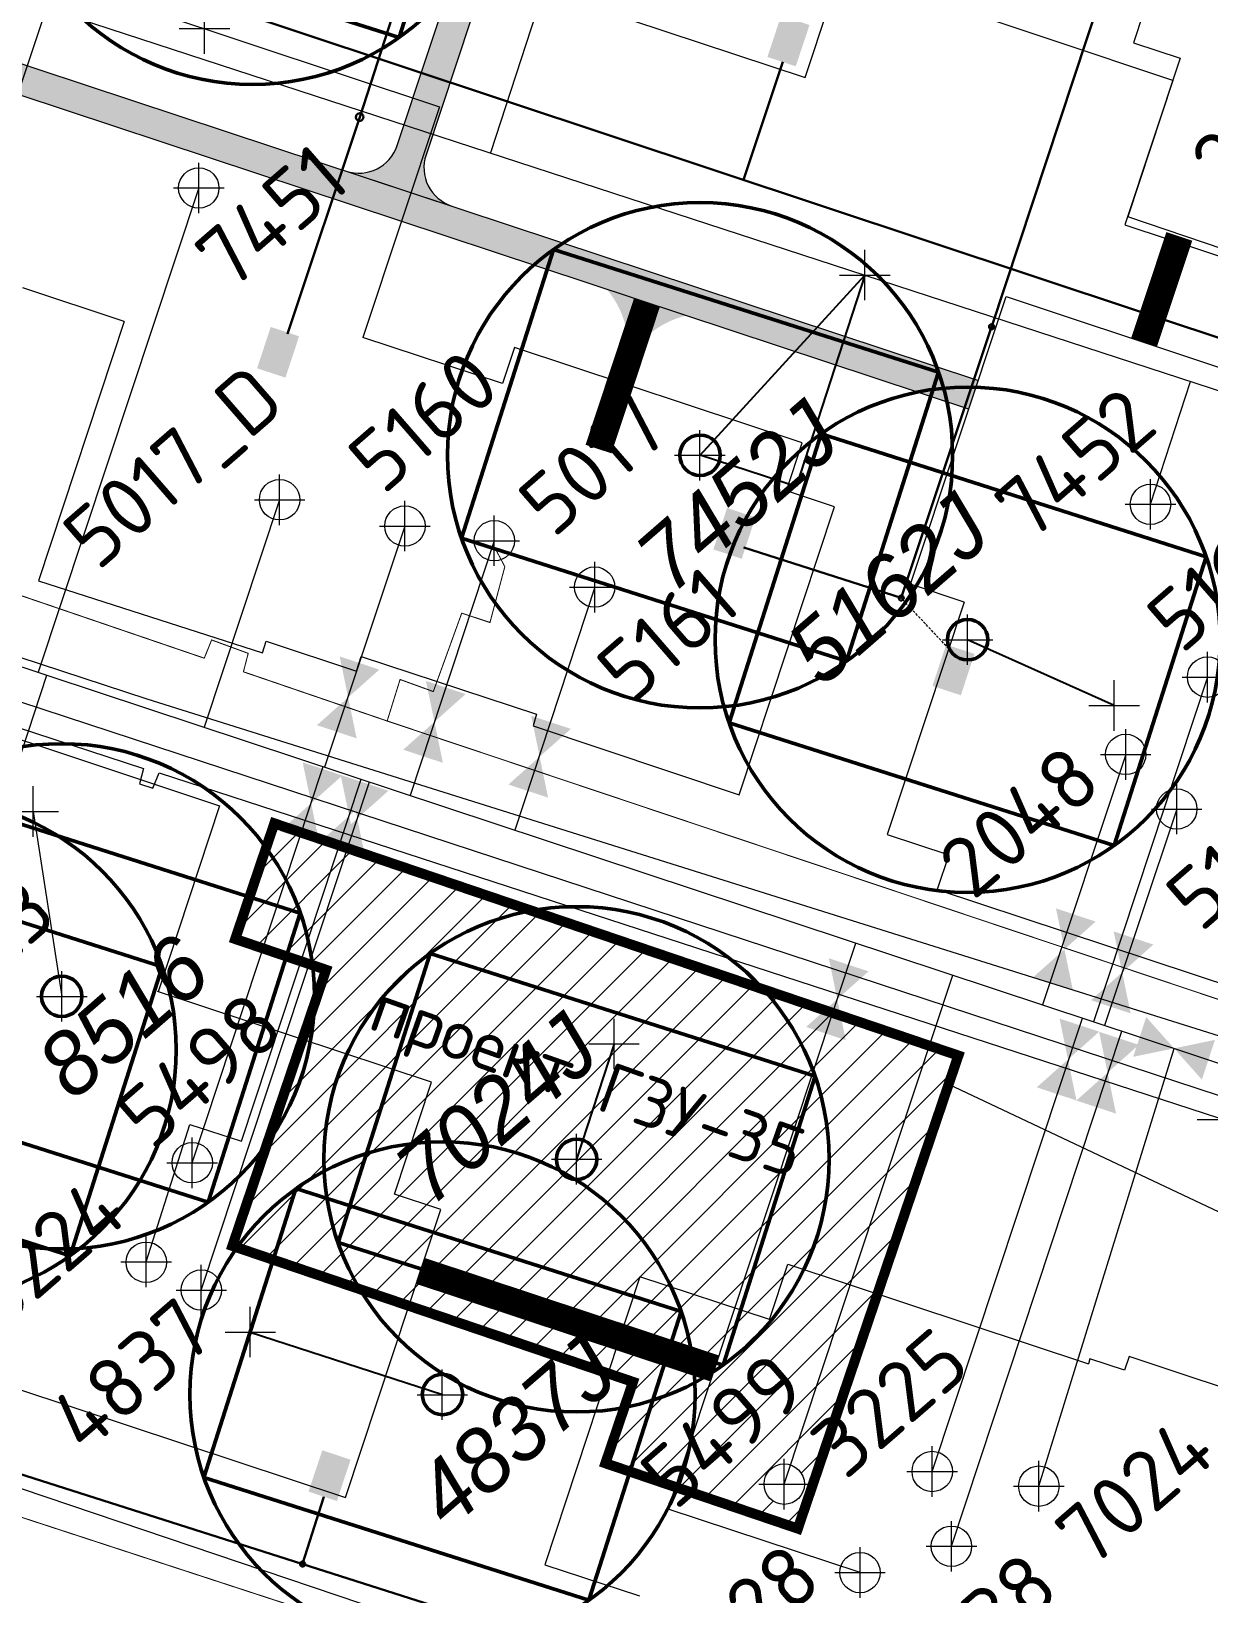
# Model space of a CAD drawing. Header units: millimetres. Extents: x 519 to 9564855, y -810 to 5021775.
# Drawn here: x 9542545.6 to 9542778.7, y 4997632.2 to 4997941.4 of the extents above; entities that cross this region are included whole.
import ezdxf

# ---------------------------------------------------------------- set-up
doc = ezdxf.new("R2010")
doc.units = ezdxf.units.MM
doc.header["$LTSCALE"] = 2
doc.header["$MEASUREMENT"] = 0
doc.header["$PDMODE"] = 2
doc.header["$PDSIZE"] = 5
doc.linetypes.add('92051501$0$DASHED', pattern=[0.75, 0.5, -0.25])
for name, color, linetype in [('164 скв. на 2011 год (измененные)', 121, 'Continuous'), ('42 доп. скв. на 2009 год', 96, 'Continuous'), ('Existing roads', 41, 'Continuous'), ('Future Roads', 44, 'Continuous'), ('Gaz', 4, 'Continuous'), ('new 100 wells', 131, 'Continuous'), ('OilColl&Flowlines', 3, 'Continuous'), ('Stage 12 wells.Text&Frame', 52, 'Continuous'), ('Stage8 wlls text', 7, 'Continuous'), ('vodovod', 5, 'Continuous'), ('Wels of 13phase', 200, 'Continuous'), ('Скважины  2018 года', 7, 'Continuous'), ('Скважины 2019г.', 241, 'Continuous'), ('Скважины на 2014 год', 70, 'Continuous'), ('Скважины на 2015 год', 7, 'Continuous'), ('Скважины на 2020 год', 140, 'Continuous'), ('Скважины на 2025 год _ОСМОТР', 5, 'Continuous')]:
    doc.layers.add(name, color=color, linetype=linetype)
for name, color, linetype, lineweight in [('PPLINE_GAS', 4, 'GAS_LINE', 30), ('Stage 11.Object 2.Frame&Text', 26, 'Continuous', 53), ('WELLS(drilled after 2000y)', 6, 'Continuous', 40), ('неф.коллектор', 94, 'g5_122_n', 30), ('Скважины на 2026', 222, 'Continuous', 50), ('Скважины на 2027 год', 20, 'Continuous', 50), ('Электро', 1, 'Continuous', 30), ('Электроснаб', 1, 'Continuous', 18), ('Электроснабжене', 1, 'Continuous', 18)]:
    doc.layers.add(name, color=color, linetype=linetype, lineweight=lineweight)
doc.styles.add('92051501$0$STANDARD', font='simplex.shx')
doc.styles.add('Elect', font='isocpeur.ttf')
doc.styles.add('GeoApp', font='', dxfattribs={"height": 1})
doc.styles.add('Line_GUGK', font='')
doc.styles.get('GeoApp').set_extended_font_data('D431', italic=True)
doc.styles.get('Line_GUGK').set_extended_font_data('Bm431', italic=True)
doc.linetypes.add('g5_122_n', pattern='A,1,-1,1.5,-0.3,["Н",GeoApp,S=1,R=0,X=0,Y=-0.5],-1.5,1.5,-1,4,-1,4,-1,3', length=20.8)
doc.linetypes.add('GAS_LINE', pattern='A,0.5,-0.2,["G",92051501$0$STANDARD,S=0.1,R=0,X=-0.1,Y=-0.05],-0.05', length=0.75)
doc.linetypes.add('WTR_LINE', pattern='A,0.5,-0.2,["W",92051501$0$STANDARD,S=0.1,R=0,X=-0.1,Y=-0.05],-0.05', length=0.75)

msp = doc.modelspace()

# ---------------------------------------------------------------- hatches: boundary and pattern name
at = {"linetype": 'ByBlock', "lineweight": 0, "ltscale": 50}
h = msp.add_hatch(dxfattribs=at)
h.set_pattern_fill('ANSI31', color=5, scale=40)
h.set_pattern_definition([(45, (0, 0), (-3.535533906, 3.535533906), [])])
h.paths.add_polyline_path([(9542608.2323, 4997779.73984), (9542600.64746, 4997756.81678), (9542603.99611, 4997755.68056), (9542599.31812, 4997741.895), (9542624.8822, 4997733.46642), (9542617.5584, 4997711.25315), (9542626.71798, 4997708.22241), (9542622.70176, 4997696.08448), (9542662.17952, 4997683.00957), (9542666.10522, 4997694.91632), (9542684.90374, 4997688.71837), (9542704.29842, 4997747.14652)])
h.paths.add_polyline_path([(9542624.8822, 4997733.46642), (9542599.31812, 4997741.895), (9542585.45466, 4997701.04079), (9542620.41618, 4997689.17695), (9542626.71798, 4997708.22241), (9542617.5584, 4997711.25315)])
h.paths.add_polyline_path([(9542622.70176, 4997696.08448), (9542620.41618, 4997689.17695), (9542659.80594, 4997675.81044), (9542662.17952, 4997683.00957)])
h.paths.add_polyline_path([(9542680.94565, 4997676.79428), (9542662.17952, 4997683.00957), (9542659.80594, 4997675.81044), (9542664.76282, 4997674.12837), (9542659.3, 4997658.03), (9542673.15541, 4997653.32549)])
h.paths.add_polyline_path([(9542684.90374, 4997688.71837), (9542666.10522, 4997694.91632), (9542662.17952, 4997683.00957), (9542680.94565, 4997676.79428)])
h.paths.add_polyline_path([(9542710.87486, 4997702.76385), (9542707.86288, 4997703.74534), (9542704.80561, 4997694.36323), (9542695.43745, 4997697.46299), (9542691.7925, 4997686.44712), (9542684.90374, 4997688.71837), (9542673.15541, 4997653.32549), (9542697.38789, 4997645.09751), (9542716.3611, 4997700.9761), (9542710.87486, 4997702.76385), (9542695.98688, 4997657.78765, -0.323398329), (9542698.7951, 4997653.9, -1), (9542690.6049, 4997653.9, -0.511260787), (9542695.98688, 4997657.78765)])
h.paths.add_polyline_path([(9542723.41897, 4997740.65931), (9542704.29842, 4997747.14652), (9542684.90374, 4997688.71837), (9542691.7925, 4997686.44712), (9542695.43745, 4997697.46299), (9542704.80561, 4997694.36323), (9542707.86288, 4997703.74534), (9542710.87486, 4997702.76385)])
h.paths.add_polyline_path([(9542729.17246, 4997738.70726), (9542723.41897, 4997740.65931), (9542710.87486, 4997702.76385), (9542716.3611, 4997700.9761)])
h.paths.add_polyline_path([(9542606.62631, 4997780.28472), (9542599.12534, 4997782.82965), (9542591.53777, 4997759.90777), (9542599.04148, 4997757.3617)])
h.paths.add_polyline_path([(9542599.12534, 4997782.82965), (9542593.76, 4997784.65), (9542586.02, 4997761.78), (9542591.53777, 4997759.90777)])
h.paths.add_polyline_path([(9542608.2323, 4997779.73984), (9542606.62631, 4997780.28472), (9542599.04148, 4997757.3617), (9542600.64746, 4997756.81678)])
h.paths.add_polyline_path([(9542606.7715, 4997739.3499), (9542701.04673, 4997706.00051), (9542707.54986, 4997724.38417), (9542613.27463, 4997757.73357)], flags=9)
at = {"layer": 'Existing roads', "lineweight": 0}
h = msp.add_hatch(color=256, dxfattribs=at)
edge = h.paths.add_edge_path(flags=16)
edge.add_line((9542915.00048, 4997805.77889), (9542915.82838, 4997805.50495))
edge = h.paths.add_edge_path(flags=16)
edge.add_line((9542915.0804, 4997806.02041), (9542916.50414, 4997805.54932))
edge = h.paths.add_edge_path(flags=17)
edge.add_line((9542915.16031, 4997806.26193), (9542916.96364, 4997805.66524))
edge = h.paths.add_edge_path(flags=17)
edge.add_line((9542915.24023, 4997806.50345), (9542917.32836, 4997805.81252))
edge = h.paths.add_edge_path(flags=17)
edge.add_line((9542915.32014, 4997806.74496), (9542917.63357, 4997805.97949))
edge = h.paths.add_edge_path(flags=17)
edge.add_line((9542915.40006, 4997806.98648), (9542917.89543, 4997806.16081))
edge = h.paths.add_edge_path(flags=17)
edge.add_line((9542915.47997, 4997807.228), (9542918.12293, 4997806.3535))
edge = h.paths.add_edge_path(flags=17)
edge.add_line((9542915.55988, 4997807.46952), (9542918.32156, 4997806.55573))
edge = h.paths.add_edge_path(flags=17)
edge.add_line((9542915.6398, 4997807.71104), (9542918.49494, 4997806.76633))
edge = h.paths.add_edge_path(flags=17)
edge.add_line((9542915.71971, 4997807.95256), (9542918.64549, 4997806.98447))
edge = h.paths.add_edge_path(flags=17)
edge.add_line((9542915.79963, 4997808.19408), (9542918.77483, 4997807.20964))
edge = h.paths.add_edge_path(flags=17)
edge.add_line((9542915.87954, 4997808.4356), (9542918.88401, 4997807.44147))
edge = h.paths.add_edge_path(flags=17)
edge.add_line((9542916.09053, 4997811.84928), (9542916.91843, 4997811.57535))
edge = h.paths.add_edge_path(flags=17)
edge.add_line((9542915.41477, 4997811.80492), (9542916.83851, 4997811.33383))
edge = h.paths.add_edge_path(flags=17)
edge.add_line((9542914.95527, 4997811.689), (9542916.7586, 4997811.09231))
edge = h.paths.add_edge_path(flags=16)
edge.add_line((9542914.59055, 4997811.54171), (9542916.67869, 4997810.85079))
edge = h.paths.add_edge_path(flags=17)
edge.add_line((9542914.28535, 4997811.37474), (9542916.59877, 4997810.60927))
edge = h.paths.add_edge_path(flags=16)
edge.add_line((9542914.02348, 4997811.19343), (9542916.51886, 4997810.36775))
edge = h.paths.add_edge_path(flags=16)
edge.add_line((9542913.79599, 4997811.00074), (9542916.43894, 4997810.12623))
edge = h.paths.add_edge_path(flags=16)
edge.add_line((9542913.59735, 4997810.7985), (9542916.35903, 4997809.88471))
edge = h.paths.add_edge_path(flags=17)
edge.add_line((9542913.42397, 4997810.58791), (9542916.27911, 4997809.64319))
edge = h.paths.add_edge_path(flags=17)
edge.add_line((9542913.27342, 4997810.36976), (9542916.1992, 4997809.40167))
edge = h.paths.add_edge_path(flags=17)
edge.add_line((9542913.14408, 4997810.1446), (9542916.11928, 4997809.16016))
edge = h.paths.add_edge_path(flags=17)
edge.add_line((9542913.0349, 4997809.91276), (9542916.03937, 4997808.91864))
edge = h.paths.add_edge_path(flags=16)
edge.add_line((9542912.9453, 4997809.67445), (9542918.97361, 4997807.67979))
edge = h.paths.add_edge_path(flags=0)
edge.add_line((9542912.9453, 4997809.67445), (9542918.97361, 4997807.67979))
edge = h.paths.add_edge_path(flags=17)
edge.add_line((9542916.95679, 4997811.69128), (9542914.96213, 4997805.66296))
edge = h.paths.add_edge_path()
edge.add_arc((9542915.95946, 4997808.67712), 3.17487, 0, 360)
h.paths.add_polyline_path([(9541621.30331, 4998240.21534), (9541619.40682, 4998234.52294), (9541668.34915, 4998218.3288), (9541670.24564, 4998224.02121)])
edge = h.paths.add_edge_path()
edge.add_line((9541543.45632, 4998259.65358), (9541545.35281, 4998265.34598))
edge.add_line((9541545.35281, 4998265.34598), (9539882.1273, 4998815.67717))
edge.add_arc((9539884.64036, 4998823.2722), 8, 161.691556, 251.691556, ccw=False)
edge.add_line((9539877.04533, 4998825.78526), (9539870.13442, 4998804.89892))
edge.add_arc((9539877.72945, 4998802.38586), 8, 71.691556, 161.691556, ccw=False)
edge.add_line((9539880.24251, 4998809.9809), (9541543.45632, 4998259.65358))
h.paths.add_polyline_path([(9542731.24197, 4997866.63683), (9542733.13846, 4997872.32923), (9541746.19614, 4998198.89057), (9541744.29964, 4998193.19816)])
edge = h.paths.add_edge_path()
edge.add_line((9542910.0184, 4997814.64503), (9542909.36398, 4997812.66899))
edge.add_line((9542909.36398, 4997812.66899), (9542916.00503, 4997810.46964))
edge.add_arc((9542908.97287, 4997822.57537), 14, 300.1520949, 341.6915561)
edge.add_line((9542922.26418, 4997818.17752), (9542982.04609, 4997998.85197))
edge.add_arc((9542983.94484, 4997998.22371), 2, 71.691556, 161.6915561, ccw=False)
edge.add_line((9542984.57311, 4998000.12246), (9542975.07709, 4998003.26452))
edge.add_arc((9542974.44884, 4998001.36581), 1.99996, -18.3072492, 71.6915562, ccw=False)
edge.add_line((9542976.34757, 4998000.73759), (9542916.56564, 4997820.06306))
edge.add_arc((9542908.97061, 4997822.57612), 8, 277.5258796, 341.691556, ccw=False)
h.paths.add_polyline_path([(9542831.9304, 4997833.32085), (9542833.8167, 4997839.01663), (9542809.08896, 4997847.19859), (9542807.19247, 4997841.50618)])
h = msp.add_hatch(color=256, dxfattribs=at)
h.paths.add_polyline_path([(9541621.30331, 4998240.21534), (9541619.40682, 4998234.52294), (9541668.34915, 4998218.3288), (9541670.24564, 4998224.02121)])
edge = h.paths.add_edge_path()
edge.add_line((9541543.45632, 4998259.65358), (9541545.35281, 4998265.34598))
edge.add_line((9541545.35281, 4998265.34598), (9539882.1273, 4998815.67717))
edge.add_arc((9539884.64036, 4998823.2722), 8, 161.691556, 251.6915561, ccw=False)
edge.add_line((9539877.04533, 4998825.78526), (9539870.13442, 4998804.89892))
edge.add_arc((9539877.72945, 4998802.38586), 8, 71.6915559, 161.691556, ccw=False)
edge.add_line((9539880.24251, 4998809.9809), (9541543.45632, 4998259.65358))
h.paths.add_polyline_path([(9542731.24197, 4997866.63683), (9542733.13846, 4997872.32923), (9541746.19614, 4998198.89057), (9541744.29964, 4998193.19816)])
edge = h.paths.add_edge_path()
edge.add_line((9542974.97868, 4997977.49268), (9542969.28014, 4997979.37822))
edge.add_line((9542969.28014, 4997979.37822), (9542916.56564, 4997820.06306))
edge.add_arc((9542908.97061, 4997822.57612), 8, 251.691556, 341.691556, ccw=False)
edge.add_line((9542906.45755, 4997814.98109), (9542809.08896, 4997847.19859))
edge.add_line((9542809.08896, 4997847.19859), (9542807.19247, 4997841.50618))
edge.add_line((9542807.19247, 4997841.50618), (9542904.57502, 4997809.28406))
edge.add_arc((9542908.97287, 4997822.57537), 14, 251.691556, 341.6915561)
edge.add_line((9542922.26418, 4997818.17752), (9542974.97868, 4997977.49268))
h = msp.add_hatch(color=256, dxfattribs=at)
edge = h.paths.add_edge_path()
edge.add_arc((9542685.21259, 4998097.12399), 1.72059, 74.3262047, 165.596879, ccw=False)
edge.add_line((9542685.67743, 4998098.7806), (9542676.52108, 4998101.79434))
edge.add_arc((9542676.24529, 4998100.08743), 1.72904, -22.0772763, 80.822118, ccw=False)
edge.add_line((9542677.84756, 4998099.43755), (9542618.08599, 4997918.82457))
edge.add_arc((9542610.49096, 4997921.33763), 8, 251.691556, 341.691556, ccw=False)
edge.add_line((9542607.9779, 4997913.74259), (9542628.86651, 4997906.83093))
edge.add_arc((9542631.37957, 4997914.42597), 8, 161.691556, 251.691556, ccw=False)
edge.add_line((9542623.78453, 4997916.93902), (9542683.54609, 4998097.55197))
h = msp.add_hatch(color=256, dxfattribs=at)
h.paths.add_polyline_path([(9542665.17228, 4997880.80217), (9542663.58504, 4997881.39894, 0.155118741), (9542659.05239, 4997890.93595), (9542667.60799, 4997888.1828)])
h.paths.add_polyline_path([(9542666.69798, 4997880.22855), (9542665.17228, 4997880.80217), (9542667.60799, 4997888.1828), (9542676.40392, 4997885.35232, 0.161550784)])
at = {"layer": 'Электро'}
for points in [[(9542691.37062, 4997936.33187), (9542696.98285, 4997934.47488), (9542699.69008, 4997942.65674), (9542694.07785, 4997944.51373)], [(9542590.33971, 4997874.72061), (9542595.95195, 4997872.86362), (9542598.65917, 4997881.04548), (9542593.04694, 4997882.90246)], [(9542680.6769, 4997838.88134), (9542686.28913, 4997837.02436), (9542688.99636, 4997845.20621), (9542683.38413, 4997847.0632)], [(9542600.53344, 4997652.41724), (9542606.14567, 4997650.56026), (9542608.8529, 4997658.74212), (9542603.24067, 4997660.5991)]]:
    msp.add_hatch(color=256, dxfattribs=at).paths.add_polyline_path(points)
at = {"layer": 'Электроснаб', "linetype": '92051501$0$DASHED', "lineweight": 0}
for points in [[(9542691.37062, 4997936.33187), (9542696.98285, 4997934.47488), (9542699.69008, 4997942.65674), (9542694.07785, 4997944.51373)], [(9542590.33971, 4997874.72061), (9542595.95195, 4997872.86362), (9542598.65917, 4997881.04548), (9542593.04694, 4997882.90246)], [(9542680.6769, 4997838.88134), (9542686.28913, 4997837.02436), (9542688.99636, 4997845.20621), (9542683.38413, 4997847.0632)], [(9542600.53344, 4997652.41724), (9542606.14567, 4997650.56026), (9542608.8529, 4997658.74212), (9542603.24067, 4997660.5991)]]:
    msp.add_hatch(color=1, dxfattribs=at).paths.add_polyline_path(points)
at = {"layer": 'Электроснабжене', "linetype": '92051501$0$DASHED', "lineweight": 0}
for points in [[(9542691.37062, 4997936.33187), (9542696.98285, 4997934.47488), (9542699.69008, 4997942.65674), (9542694.07785, 4997944.51373)], [(9542590.33971, 4997874.72061), (9542595.95195, 4997872.86362), (9542598.65917, 4997881.04548), (9542593.04694, 4997882.90246)], [(9542680.6769, 4997838.88134), (9542686.28913, 4997837.02436), (9542688.99636, 4997845.20621), (9542683.38413, 4997847.0632)], [(9542724.04757, 4997811.86732), (9542729.65981, 4997810.01033), (9542732.36703, 4997818.19219), (9542726.7548, 4997820.04918)], [(9542600.53344, 4997652.41724), (9542606.14567, 4997650.56026), (9542608.8529, 4997658.74212), (9542603.24067, 4997660.5991)]]:
    msp.add_hatch(color=1, dxfattribs=at).paths.add_polyline_path(points)

# ---------------------------------------------------------------- linework, layer by layer
at = {"color": 3, "lineweight": 0, "ltscale": 5}
msp.add_line((9542578.8, 4997910.4), (9542547.00624, 4997814.56822, 0), dxfattribs=at)
at = {"color": 3, "linetype": 'ByBlock', "lineweight": 0, "ltscale": 80}
for p, q in [((9542587.27121, 4997721.78934), (9542610.96484, 4997793.39672, 0)), ((9542724, 4997656.4), (9542753.72584, 4997746.14014, 0)), ((9542568.4, 4997697.9), (9542577.01912, 4997725.07825)), ((9542577.01912, 4997725.07825), (9542587.27121, 4997721.78934))]:
    msp.add_line(p, q, dxfattribs=at)
at = {"color": 5, "linetype": 'ByBlock', "lineweight": 0, "ltscale": 80}
msp.add_line((9542727.24091, 4997733.01857), (9542810.97, 4997693.48), dxfattribs=at)
at = {"color": 1, "linetype": 'ByBlock', "lineweight": 0, "ltscale": 80}
msp.add_line((9542321.05625, 4997728.06518), (9542748.71131, 4997583.88486), dxfattribs=at)
at = {"color": 5, "linetype": 'ByBlock', "lineweight": 0, "ltscale": 80, "const_width": 0.2}
for points in [[(9542729.17, 4997738.7), (9542697.38789, 4997645.09751), (9542659.3, 4997658.03), (9542664.76282, 4997674.12837), (9542585.45466, 4997701.04079), (9542603.99611, 4997755.68056), (9542586.02, 4997761.78), (9542593.76, 4997784.65)], [(9542593.76, 4997784.65), (9542729.17246, 4997738.70726)]]:
    msp.add_lwpolyline(points, dxfattribs=at)
at = {"layer": '164 скв. на 2011 год (измененные)', "color": 0, "linetype": 'ByBlock', "lineweight": 0}
msp.add_circle((9542709.7, 4997636.4), 4, dxfattribs=at)
msp.add_point((9542709.7, 4997636.4), dxfattribs=at)
at = {"layer": '42 доп. скв. на 2009 год', "color": 0, "linetype": 'ByBlock', "lineweight": 0}
msp.add_lwpolyline([(9542730.29852, 4997828.4653), (9542715.08202, 4997782.47759), (9542727.25581, 4997778.44951)], dxfattribs=at)
msp.add_circle((9542762.3, 4997798.3), 4, dxfattribs=at)
msp.add_point((9542762.3, 4997798.3), dxfattribs=at)
at = {"layer": 'Existing roads', "lineweight": 0}
msp.add_line((9542607.9779, 4997913.74259), (9542628.86651, 4997906.83093), dxfattribs=at)
at = {"layer": 'Existing roads', "color": 3, "linetype": 'ByBlock', "lineweight": 0, "ltscale": 80}
for p, q in [((9542637.3, 4997840.6), (9542620.6386, 4997790.19452, 0)), ((9542579.3, 4997692.3), (9542612.57479, 4997792.8638, 0)), ((9542727.8, 4997641.6), (9542761.56332, 4997743.54578, 0))]:
    msp.add_line(p, q, dxfattribs=at)
at = {"layer": 'Existing roads', "lineweight": 0, "flags": 128}
for points in [[(9541746.19614, 4998198.89057), (9542733.13846, 4997872.32923)], [(9542731.24197, 4997866.63683), (9541744.29964, 4998193.19816)], [(9542618.08599, 4997918.82457), (9542630.05696, 4997955.00354)], [(9542635.7555, 4997953.11799), (9542623.78453, 4997916.93902)]]:
    msp.add_lwpolyline(points, dxfattribs=at)
at = {"layer": 'Existing roads', "lineweight": 0, "const_width": 5.4}
msp.add_lwpolyline([(9542657.9302, 4997858.73087), (9542667.52234, 4997887.7205)], dxfattribs=at)
at = {"layer": 'Existing roads', "lineweight": 0, "const_width": 5.4, "flags": 128}
msp.add_lwpolyline([(9542680.9191, 4997676.80307), (9542622.70176, 4997696.08448)], dxfattribs=at)
at = {"layer": 'Existing roads', "lineweight": 0}
for centre, start, end in [((9542610.49096, 4997921.33763), 251.6915561, 341.691556), ((9542631.37957, 4997914.42597), 161.691556, 251.691556)]:
    msp.add_arc(centre, 8, start, end, dxfattribs=at)
at = {"layer": 'Future Roads', "lineweight": 0, "const_width": 5.4, "flags": 128}
msp.add_lwpolyline([(9542772.91531, 4997900.81212), (9542765.92735, 4997879.83744)], dxfattribs=at)
at = {"layer": 'Gaz', "linetype": 'GAS_LINE', "lineweight": 0, "ltscale": 20}
msp.add_line((9543527.52426, 4997485.50272, -1.32545), (9541944.89712, 4998005.25304, 0.04021), dxfattribs=at)
at = {"layer": 'Gaz', "linetype": 'GAS_LINE', "lineweight": 0, "ltscale": 0.7}
msp.add_lwpolyline([(9542238.412, 4997848.29), (9542254.901, 4997897.532), (9542352.946, 4997865.742), (9542352.077, 4997862.48), (9542354.739, 4997861.77084), (9542356.063, 4997864.767), (9542567.859, 4997795.541), (9542567.047, 4997792.472), (9542569.706, 4997791.608), (9542570.97, 4997794.635), (9542798.115, 4997720.716), (9542797.359, 4997717.554), (9542800.094, 4997716.707), (9542801.307, 4997719.608), (9543170.874, 4997599.316), (9543169.87245, 4997596.239), (9543172.612, 4997595.06), (9543173.84, 4997598.194), (9543404.766, 4997523.084), (9543403.853, 4997519.721), (9543406.679, 4997518.903), (9543407.773, 4997521.981), (9543525.046, 4997483.653)], dxfattribs=at)
at = {"layer": 'new 100 wells', "color": 0, "linetype": 'ByBlock', "lineweight": 0}
for points in [[(9542638.91503, 4997871.67778), (9542611.29911, 4997880.81538)], [(9542592.15368, 4997820.70245), (9542610.00676, 4997814.79519), (9542610.97185, 4997817.71191)]]:
    msp.add_lwpolyline(points, dxfattribs=at)
msp.add_circle((9542619.6, 4997843.5), 4, dxfattribs=at)
msp.add_point((9542619.6, 4997843.5), dxfattribs=at)
at = {"layer": 'OilColl&Flowlines', "linetype": 'ByBlock', "lineweight": 0, "ltscale": 80}
for p, q in [((9542254.31336, 4997911.45509), (9543543.78944, 4997484.61418, 0)), ((9542671.70974, 4997648.97029), (9542708.89078, 4997760.98139, 0)), ((9542709.7, 4997636.4), (9542671.70974, 4997648.97029))]:
    msp.add_line(p, q, dxfattribs=at)
at = {"layer": 'OilColl&Flowlines', "lineweight": 0}
for p, q in [((9542594.8, 4997848.7), (9542579.89771, 4997803.68053, 0)), ((9542619.6, 4997843.5), (9542603.6631, 4997795.81373, 0)), ((9542657.2, 4997831.4), (9542641.38502, 4997783.32707, 0))]:
    msp.add_line(p, q, dxfattribs=at)
at = {"layer": 'OilColl&Flowlines', "linetype": 'ByBlock', "lineweight": 0}
for p, q in [((9542762.3, 4997798.3), (9542745.80447, 4997748.76226, 0)), ((9542772.4, 4997787.5), (9542758.12903, 4997744.6826, 0))]:
    msp.add_line(p, q, dxfattribs=at)
at = {"layer": 'OilColl&Flowlines', "linetype": 'ByBlock', "lineweight": 0, "ltscale": 80}
msp.add_point((9542781.46, 4997726.05), dxfattribs=at)
at = {"layer": 'OilColl&Flowlines', "lineweight": 0}
for points in [[(9542614.55011, 4997815.09314), (9542608.37008, 4997809.58858), (9542606.693, 4997817.69292)], [(9542631.62998, 4997810.24772), (9542625.44995, 4997804.74315), (9542623.77287, 4997812.84749)], [(9542610.04717, 4997801.48424), (9542602.19006, 4997804.08401), (9542608.37008, 4997809.58858)], [(9542652.4609, 4997803.35514), (9542646.28088, 4997797.85058), (9542644.6038, 4997805.95492)], [(9542627.12704, 4997796.63881), (9542619.26993, 4997799.23859), (9542625.44995, 4997804.74315)], [(9542607.22508, 4997794.13361, 0), (9542601.04506, 4997788.62905, 0), (9542599.36797, 4997796.73339, 0)], [(9542647.95796, 4997789.74624), (9542640.10086, 4997792.34601), (9542646.28088, 4997797.85058)], [(9542614.74377, 4997791.64479, 0), (9542608.56374, 4997786.14022, 0), (9542606.88666, 4997794.24456, 0)], [(9542616.35378, 4997791.11206, 0), (9542610.17376, 4997785.6075, 0), (9542608.49667, 4997793.71184, 0)], [(9542602.72214, 4997780.52471, 0), (9542594.86503, 4997783.12448, 0), (9542601.04506, 4997788.62905, 0)], [(9542610.24083, 4997778.03588, 0), (9542602.38372, 4997780.63565, 0), (9542608.56374, 4997786.14022, 0)], [(9542611.85084, 4997777.50316, 0), (9542603.99373, 4997780.10293, 0), (9542610.17376, 4997785.6075, 0)], [(9542756.35177, 4997765.22795, -1.07799), (9542750.17174, 4997759.72339, -1.07799), (9542748.49466, 4997767.82773, -1.07799)], [(9542767.77894, 4997760.67414, -1.07799), (9542761.59892, 4997755.16957, -1.07799), (9542759.92184, 4997763.27391, -1.07799)], [(9542751.84883, 4997751.61905, -1.07799), (9542743.99172, 4997754.21882, -1.07799), (9542750.17174, 4997759.72339, -1.07799)], [(9542711.38132, 4997755.37108, 0), (9542705.2013, 4997749.86651, 0), (9542703.52421, 4997757.97085, 0)], [(9542763.276, 4997747.06523, -1.07799), (9542755.4189, 4997749.66501, -1.07799), (9542761.59892, 4997755.16957, -1.07799)], [(9542706.87838, 4997741.76217, 0), (9542699.02127, 4997744.36195, 0), (9542705.2013, 4997749.86651, 0)], [(9542757.05258, 4997743.4324, -1.07799), (9542750.87256, 4997737.92783, -1.07799), (9542749.19547, 4997746.03217, -1.07799)], [(9542763.76522, 4997738.45714, 0), (9542766.36499, 4997746.31425, 0), (9542771.86956, 4997740.13422, 0)], [(9542764.88668, 4997740.82436, 0), (9542758.70665, 4997735.31979, 0), (9542757.02957, 4997743.42413, 0)], [(9542777.37412, 4997733.9542, 0), (9542771.86956, 4997740.13422, 0), (9542779.9739, 4997741.81131, 0)], [(9542752.54964, 4997729.82349, -1.07799), (9542744.69253, 4997732.42326, -1.07799), (9542750.87256, 4997737.92783, -1.07799)], [(9542760.38374, 4997727.21545, 0), (9542752.52663, 4997729.81522, 0), (9542758.70665, 4997735.31979, 0)]]:
    msp.add_solid(points, dxfattribs=at)
at = {"layer": 'PPLINE_GAS', "linetype": 'GAS_LINE', "lineweight": 0, "ltscale": 15}
for p, q in [((9542771.60536, 4997931.63585), (9542711.56068, 4997951.87466)), ((9542771.60536, 4997931.63585), (9542762.71832, 4997904.7203)), ((9542843.11286, 4997877.28315, 0.51553), (9542762.71832, 4997904.7203))]:
    msp.add_line(p, q, dxfattribs=at)
at = {"layer": 'Stage 11.Object 2.Frame&Text', "color": 0, "linetype": 'ByBlock', "lineweight": 0}
for points in [[(9542634.00357, 4997990.98944), (9542622.88202, 4997957.37759), (9542698.86255, 4997932.23701), (9542717.71798, 4997989.22241), (9542704.71566, 4997993.52464)], [(9542773.07102, 4997936.08276), (9542762.15313, 4997903.08642), (9542838.13365, 4997877.94584), (9542840.2035, 4997884.2014)]]:
    msp.add_lwpolyline(points, dxfattribs=at)
at = {"layer": 'Stage 12 wells.Text&Frame', "color": 0, "linetype": 'ByBlock', "lineweight": 0}
for points in [[(9542695.12041, 4997850.46498), (9542698.26299, 4997859.96255), (9542641.27759, 4997878.81798), (9542638.91503, 4997871.67778)], [(9542610.97185, 4997817.71191), (9542610.97185, 4997817.71191), (9542645.63832, 4997806.2414)], [(9542532.47651, 4997678.17427), (9542531.88202, 4997676.37759), (9542607.86255, 4997651.23701), (9542626.71798, 4997708.22241), (9542617.5584, 4997711.25315)]]:
    msp.add_lwpolyline(points, dxfattribs=at)
for centre in [(9542637.3, 4997840.6), (9542579.3, 4997692.3), (9542727.8, 4997641.6)]:
    msp.add_circle(centre, 4, dxfattribs=at)
for p in [(9542637.3, 4997840.6), (9542579.3, 4997692.3), (9542727.8, 4997641.6)]:
    msp.add_point(p, dxfattribs=at)
at = {"layer": 'Stage8 wlls text', "color": 0, "linetype": 'ByBlock', "lineweight": 0}
msp.add_lwpolyline([(9542645.63832, 4997806.2414), (9542645.02164, 4997803.93573), (9542685.76255, 4997790.33701), (9542704.61798, 4997847.32241), (9542695.12041, 4997850.46498)], dxfattribs=at)
msp.add_circle((9542657.16936, 4997831.41398), 4, dxfattribs=at)
msp.add_point((9542657.2, 4997831.4), dxfattribs=at)
at = {"layer": 'vodovod', "linetype": 'WTR_LINE', "lineweight": 0, "ltscale": 10}
msp.add_lwpolyline([(9544796.524, 4997061.131), (9544670.026, 4997102.939), (9544547.359, 4997146.067), (9544544.834, 4997137.633), (9544528.591, 4997142.698), (9544365.114, 4997198.25995), (9544260.722, 4997233.4), (9544218.484, 4997247.618), (9544209.341, 4997260.719), (9544168.068, 4997275.346), (9544060.378, 4997312.651), (9543880.744, 4997372.42), (9543650.06, 4997449.179), (9543543.805, 4997485.189), (9543546.104, 4997492.963), (9543411.433, 4997536.569), (9543175.092, 4997614.45), (9542807.975, 4997734.002), (9542568.597, 4997809.25), (9542359.736, 4997877.47), (9542268.821, 4997906.893), (9542135.512, 4997951.026), (9542117.78, 4997890.93)], dxfattribs=at)
at = {"layer": 'WELLS(drilled after 2000y)', "color": 6, "lineweight": 0, "const_width": 0.2, "elevation": -24.17}
msp.add_lwpolyline([(9542796.725, 4997744.439), (9542616.093, 4997804.919), (9542618.6494, 4997813.13026), (9542625.23026, 4997810.7444), (9542630.855, 4997826.259), (9542636.448, 4997824.415), (9542639.386, 4997835.463), (9542637.514, 4997838.997), (9542639.386, 4997835.463), (9542636.448, 4997824.415), (9542630.855, 4997826.259), (9542625.23026, 4997810.7444), (9542618.6494, 4997813.13026), (9542616.093, 4997804.919), (9542587.635, 4997814.654), (9542588.585, 4997818.305), (9542581.344, 4997820.955), (9542579.886, 4997817.346), (9542525.245, 4997836.004)], dxfattribs=at)
at = {"layer": 'WELLS(drilled after 2000y)', "color": 0, "linetype": 'ByBlock', "lineweight": 0}
msp.add_lwpolyline([(9542727.25581, 4997778.44951), (9542724.98202, 4997771.5776), (9542800.96254, 4997746.43702), (9542819.81798, 4997803.42241), (9542817.81091, 4997804.08651)], dxfattribs=at)
msp.add_circle((9542772.4, 4997787.5), 4, dxfattribs=at)
msp.add_point((9542772.4, 4997787.5), dxfattribs=at)
at = {"layer": 'Wels of 13phase', "color": 0, "linetype": 'ByBlock', "lineweight": 0}
msp.add_lwpolyline([(9542691.78901, 4997686.44828), (9542695.40522, 4997697.41632), (9542754.91421, 4997677.72587)], dxfattribs=at)
for centre in [(9542568.4, 4997697.8), (9542724, 4997656.4)]:
    msp.add_circle(centre, 4, dxfattribs=at)
for p in [(9542568.4, 4997697.9), (9542724, 4997656.4)]:
    msp.add_point(p, dxfattribs=at)
at = {"layer": 'неф.коллектор', "color": 3, "linetype": 'ByBlock', "lineweight": 0, "ltscale": 50, "const_width": 0.2}
msp.add_lwpolyline([(9543189.50784, 4997436.18053), (9542539.56315, 4997648.6889), (9542517.9406, 4997583.34064), (9542484.92019, 4997594.52616), (9542433.0198, 4997437.67143)], dxfattribs=at)
at = {"layer": 'Скважины  2018 года', "color": 3, "linetype": 'ByBlock', "lineweight": 0, "ltscale": 50}
for p, q in [((9542667.3, 4998011.6), (9542636.52818, 4997917.38547, 0)), ((9542778.5, 4997813.6), (9542755.92819, 4997745.41112, 0)), ((9542577.5, 4997717.5), (9542603.447, 4997795.88527, 0))]:
    msp.add_line(p, q, dxfattribs=at)
at = {"layer": 'Скважины  2018 года', "color": 5, "linetype": 'ByBlock', "lineweight": 0, "ltscale": 50}
msp.add_line((9542694.7, 4997653.9), (9542728.04695, 4997754.64033, 0), dxfattribs=at)
at = {"layer": 'Скважины  2018 года', "color": 3, "lineweight": 0, "ltscale": 5}
msp.add_line((9542745.1, 4997653.5), (9542771.86956, 4997740.13422, 0), dxfattribs=at)
at = {"layer": 'Скважины  2018 года', "color": 0, "linetype": 'ByBlock', "lineweight": 0}
for points in [[(9542773.8615, 4997969.5964), (9542763.8178, 4997939.13358), (9542773.07102, 4997936.08276)], [(9542617.5584, 4997711.25315), (9542624.8822, 4997733.46642), (9542570.62451, 4997751.35539)], [(9542691.78901, 4997686.44828), (9542666.10522, 4997694.91632), (9542647.3178, 4997637.93358), (9542666.01784, 4997631.7681)], [(9542791.70593, 4997666.84006), (9542792.53173, 4997669.31875), (9542762.98284, 4997679.16331), (9542762.08398, 4997676.46481)]]:
    msp.add_lwpolyline(points, dxfattribs=at)
for centre in [(9542778.5, 4997813.6), (9542577.5, 4997717.5), (9542694.7, 4997653.9), (9542745.1, 4997653.5)]:
    msp.add_circle(centre, 4, dxfattribs=at)
for p in [(9542778.5, 4997813.6), (9542577.5, 4997717.5), (9542694.7, 4997653.9)]:
    msp.add_point(p, dxfattribs=at)
at = {"layer": 'Скважины 2019г.', "color": 0, "linetype": 'ByBlock', "lineweight": 0}
msp.add_point((9542745.1, 4997653.5), dxfattribs=at)
at = {"layer": 'Скважины на 2014 год', "color": 0, "linetype": 'ByBlock', "lineweight": 0}
for points in [[(9542542.8516, 4997928.52068), (9542550.55338, 4997951.69377), (9542626.47021, 4997926.46215), (9542611.29911, 4997880.81538)], [(9542564.05708, 4997883.97861), (9542543.95066, 4997890.66115)]]:
    msp.add_lwpolyline(points, dxfattribs=at)
msp.add_circle((9542578.8, 4997910.4), 4, dxfattribs=at)
msp.add_point((9542578.8, 4997910.4), dxfattribs=at)
at = {"layer": 'Скважины на 2015 год', "color": 3, "linetype": 'ByBlock', "lineweight": 0, "ltscale": 5}
for p, q in [((9540937.16158, 4998472.42308), (9543594.09496, 4997604.63038, 0)), ((9542767.2, 4997847.8), (9542775.14741, 4997872.11044, 0)), ((9542535, 4997772.5), (9542548.73586, 4997813.99569, 0))]:
    msp.add_line(p, q, dxfattribs=at)
at = {"layer": 'Скважины на 2015 год', "color": 0, "linetype": 'ByBlock', "lineweight": 0}
for points in [[(9542730.29852, 4997828.4653), (9542719.70097, 4997831.996), (9542738.66585, 4997888.91992), (9542814.56442, 4997863.63343), (9542805.45454, 4997836.28971)], [(9542497.70929, 4997785.59269), (9542506.97235, 4997813.41793), (9542582.87461, 4997788.1425), (9542570.73387, 4997751.31933)]]:
    msp.add_lwpolyline(points, dxfattribs=at)
at = {"layer": 'Скважины на 2015 год', "color": 5, "linetype": 'ByBlock', "lineweight": 0, "ltscale": 5, "const_width": 2}
msp.add_lwpolyline([(9542664.76282, 4997674.12837), (9542585.45466, 4997701.04079), (9542603.99611, 4997755.68056), (9542586.02, 4997761.78), (9542593.76, 4997784.65), (9542729.17246, 4997738.70726), (9542697.38789, 4997645.09751), (9542659.3, 4997658.03), (9542664.76282, 4997674.12837)], dxfattribs=at)
at = {"layer": 'Скважины на 2015 год', "color": 0, "linetype": 'ByBlock', "lineweight": 0}
msp.add_circle((9542767.2, 4997847.8), 4, dxfattribs=at)
msp.add_point((9542767.2, 4997847.8), dxfattribs=at)
at = {"layer": 'Скважины на 2020 год', "color": 0, "linetype": 'ByBlock', "lineweight": 0}
msp.add_lwpolyline([(9542564.05708, 4997883.97861), (9542547.08202, 4997832.6776), (9542591.4226, 4997818.4362), (9542592.15368, 4997820.70245)], dxfattribs=at)
msp.add_circle((9542594.8, 4997848.7), 4, dxfattribs=at)
msp.add_point((9542594.8, 4997848.7), dxfattribs=at)
at = {"layer": 'Скважины на 2025 год _ОСМОТР', "color": 0, "linetype": 'ByBlock', "lineweight": 0}
msp.add_lwpolyline([(9542762.08938, 4997676.46306), (9542755.22825, 4997678.69238), (9542754.91421, 4997677.72587)], dxfattribs=at)
at = {"layer": 'Скважины на 2026', "lineweight": 5}
msp.add_line((9542546, 4997787), (9542551.68, 4997750.43), dxfattribs=at)
at = {"layer": 'Скважины на 2026', "linetype": 'ByBlock', "ltscale": 50}
msp.add_lwpolyline([(9542504.45913, 4997733.99257), (9542580.68178, 4997709.70044), (9542598.90087, 4997766.86743), (9542522.67822, 4997791.15956)], close=True, dxfattribs=at)
msp.add_circle((9542551.68, 4997750.43), 50, dxfattribs=at)
at = {"layer": 'Скважины на 2026', "linetype": 'ByBlock'}
msp.add_circle((9542551.68, 4997750.43), 4, dxfattribs=at)
at = {"layer": 'Скважины на 2026', "linetype": 'ByBlock', "lineweight": 0}
for p in [(9542546, 4997787), (9542551.68, 4997750.43)]:
    msp.add_point(p, dxfattribs=at)
at = {"layer": 'Скважины на 2027 год', "lineweight": 25}
for p, q in [((9542678.03986, 4997857.50755), (9542710.65773, 4997893.17369)), ((9542710.65773, 4997893.17369), (9542697.06099, 4997851.32721)), ((9542697.06099, 4997851.32721), (9542678.03986, 4997857.50755)), ((9542661, 4997741), (9542653.58359, 4997718.17464)), ((9542589, 4997684), (9542627.04226, 4997671.63932))]:
    msp.add_line(p, q, dxfattribs=at)
at = {"layer": 'Скважины на 2027 год', "linetype": 'ByBlock', "ltscale": 50}
for points in [[(9542542.21678, 4997964.46203), (9542618.43943, 4997940.1699), (9542636.65853, 4997997.33688), (9542560.43588, 4998021.62901)], [(9542630.81898, 4997841.07012), (9542707.04163, 4997816.77799), (9542725.26073, 4997873.94498), (9542649.03808, 4997898.23711)], [(9542683.77913, 4997804.56257), (9542760.00178, 4997780.27044), (9542778.22087, 4997837.43743), (9542701.99822, 4997861.72956)], [(9542477.12292, 4997723.39943), (9542553.34557, 4997699.1073), (9542571.56467, 4997756.27429), (9542495.34202, 4997780.56642)], [(9542606.36272, 4997701.73721), (9542682.58537, 4997677.44509), (9542700.80447, 4997734.61207), (9542624.58182, 4997758.9042)], [(9542579.82139, 4997655.20189), (9542656.04404, 4997630.90976), (9542674.26313, 4997688.07675), (9542598.04048, 4997712.36888)]]:
    msp.add_lwpolyline(points, close=True, dxfattribs=at)
for centre in [(9542589.43765, 4997980.89946), (9542678.03986, 4997857.50755), (9542524.34379, 4997739.83686), (9542653.58359, 4997718.17464), (9542627.04226, 4997671.63932)]:
    msp.add_circle(centre, 50, dxfattribs=at)
at = {"layer": 'Скважины на 2027 год', "color": 5, "linetype": 'ByBlock', "ltscale": 50}
msp.add_circle((9542731, 4997821), 50, dxfattribs=at)
at = {"layer": 'Скважины на 2027 год', "linetype": 'ByBlock'}
for centre in [(9542678.03986, 4997857.50755), (9542731, 4997821), (9542653.58359, 4997718.17464), (9542627.04226, 4997671.63932)]:
    msp.add_circle(centre, 4, dxfattribs=at)
at = {"layer": 'Скважины на 2027 год', "linetype": 'ByBlock', "lineweight": 0}
for p in [(9542579.93014, 4997941.93014), (9542710.65773, 4997893.17369), (9542678, 4997857.5), (9542731, 4997821), (9542760, 4997808), (9542661, 4997741), (9542653.6, 4997718.2), (9542589, 4997684), (9542627, 4997671.6)]:
    msp.add_point(p, dxfattribs=at)
at = {"layer": 'Электро', "ltscale": 0.5}
for p, q in [((9542610.65057, 4997924.43243, 0), (9542643.89309, 4998026.74236, 0)), ((9542763.97929, 4997968.2817, 0), (9542735.72045, 4997882.86775, 0)), ((9542694.42979, 4997935.39074), (9542686.65213, 4997911.985, 0)), ((9542717.86204, 4997829.25944, 0), (9542735.7409, 4997882.93312, 0)), ((9542717.86204, 4997829.25944, 0), (9542686.68012, 4997839.27631))]:
    msp.add_line(p, q, dxfattribs=at)
at = {"layer": 'Электро'}
for p, q in [((9543001.40678, 4997807.36006, 0), (9542391.50042, 4998010.09389, 0)), ((9542828.93133, 4997565.0422), (9542321.31551, 4997726.55817)), ((9542603.56605, 4997651.41283), (9542599.34688, 4997638.09263))]:
    msp.add_line(p, q, dxfattribs=at)
at = {"layer": 'Электро', "ltscale": 3}
msp.add_line((9542596.35479, 4997881.56483), (9542610.65475, 4997924.43104, 0), dxfattribs=at)
at = {"layer": 'Электро', "ltscale": 0.5}
for start, end in [(162, 342), (342, 162)]:
    msp.add_arc((9542610.65475, 4997924.43104, 0), 0.75, start, end, dxfattribs=at)
at = {"layer": 'Электро'}
for centre, start, end in [((9542735.7409, 4997882.93312, 0), 162, 342), ((9542735.7409, 4997882.93312, 0), 342, 162), ((9542717.86204, 4997829.25944, 0), 162.0000001, 342.0000001), ((9542717.86204, 4997829.25944, 0), 342.0000001, 162.0000001), ((9542599.34688, 4997638.09263), 162, 342), ((9542599.34688, 4997638.09263), 162, 342), ((9542599.34688, 4997638.09263), 162, 342), ((9542599.34688, 4997638.09263), 342, 162), ((9542599.34688, 4997638.09263), 342, 162), ((9542599.34688, 4997638.09263), 342, 162)]:
    msp.add_arc(centre, 0.5, start, end, dxfattribs=at)
at = {"layer": 'Электроснаб', "color": 1, "linetype": '92051501$0$DASHED', "lineweight": 0, "ltscale": 0.5}
for p, q in [((9542610.65057, 4997924.43243, 0), (9542643.89309, 4998026.74236, 0)), ((9542763.97929, 4997968.2817, 0), (9542735.72045, 4997882.86775, 0)), ((9542717.86204, 4997829.25944, 0), (9542735.7409, 4997882.93312, 0)), ((9542717.86204, 4997829.25944, 0), (9542686.68012, 4997839.27631)), ((9542727.24689, 4997819.24258), (9542717.86204, 4997829.25944, 0))]:
    msp.add_line(p, q, dxfattribs=at)
at = {"layer": 'Электроснаб', "color": 1, "linetype": '92051501$0$DASHED', "lineweight": 0, "ltscale": 3}
msp.add_line((9542596.35479, 4997881.56483), (9542610.65475, 4997924.43104, 0), dxfattribs=at)
at = {"layer": 'Электроснаб', "color": 1, "linetype": '92051501$0$DASHED', "lineweight": 0}
for p, q in [((9542828.93133, 4997565.0422), (9542321.31551, 4997726.55817)), ((9542603.56605, 4997651.41283), (9542599.34688, 4997638.09263))]:
    msp.add_line(p, q, dxfattribs=at)
at = {"layer": 'Электроснаб', "color": 1, "linetype": '92051501$0$DASHED', "lineweight": 0, "ltscale": 0.5}
for start, end in [(162, 342), (342, 162)]:
    msp.add_arc((9542610.65475, 4997924.43104, 0), 0.75, start, end, dxfattribs=at)
at = {"layer": 'Электроснаб', "color": 1, "linetype": '92051501$0$DASHED', "lineweight": 0}
for centre, start, end in [((9542735.7409, 4997882.93312, 0), 162, 342), ((9542735.7409, 4997882.93312, 0), 342, 162), ((9542717.86204, 4997829.25944, 0), 162.0000001, 342.0000001), ((9542717.86204, 4997829.25944, 0), 342.0000001, 162.0000001), ((9542599.34688, 4997638.09263), 162, 342), ((9542599.34688, 4997638.09263), 162, 342), ((9542599.34688, 4997638.09263), 162, 342), ((9542599.34688, 4997638.09263), 342, 162), ((9542599.34688, 4997638.09263), 342, 162), ((9542599.34688, 4997638.09263), 342, 162)]:
    msp.add_arc(centre, 0.5, start, end, dxfattribs=at)
at = {"layer": 'Электроснабжене', "color": 1, "linetype": '92051501$0$DASHED', "lineweight": 0, "ltscale": 0.5}
for p, q in [((9542610.65057, 4997924.43243, 0), (9542643.89309, 4998026.74236, 0)), ((9542763.97929, 4997968.2817, 0), (9542735.72045, 4997882.86775, 0)), ((9542717.86204, 4997829.25944, 0), (9542735.7409, 4997882.93312, 0)), ((9542717.86204, 4997829.25944, 0), (9542686.68012, 4997839.27631))]:
    msp.add_line(p, q, dxfattribs=at)
at = {"layer": 'Электроснабжене', "color": 1, "linetype": '92051501$0$DASHED', "lineweight": 0, "ltscale": 3}
msp.add_line((9542596.35479, 4997881.56483), (9542610.65475, 4997924.43104, 0), dxfattribs=at)
at = {"layer": 'Электроснабжене', "lineweight": 25}
msp.add_line((9542760, 4997808), (9542731, 4997821), dxfattribs=at)
at = {"layer": 'Электроснабжене', "color": 1, "linetype": '92051501$0$DASHED', "lineweight": 0}
for p, q in [((9542828.93133, 4997565.0422), (9542321.31551, 4997726.55817)), ((9542603.56605, 4997651.41283), (9542599.34688, 4997638.09263))]:
    msp.add_line(p, q, dxfattribs=at)
at = {"layer": 'Электроснабжене', "color": 1, "linetype": '92051501$0$DASHED', "lineweight": 0, "ltscale": 0.5}
for start, end in [(162, 342), (342, 162)]:
    msp.add_arc((9542610.65475, 4997924.43104, 0), 0.75, start, end, dxfattribs=at)
at = {"layer": 'Электроснабжене', "color": 1, "linetype": '92051501$0$DASHED', "lineweight": 0}
for centre, start, end in [((9542735.7409, 4997882.93312, 0), 162, 342), ((9542735.7409, 4997882.93312, 0), 342, 162), ((9542717.86204, 4997829.25944, 0), 162.0000001, 342.0000001), ((9542717.86204, 4997829.25944, 0), 342.0000001, 162.0000001), ((9542599.34688, 4997638.09263), 162, 342), ((9542599.34688, 4997638.09263), 162, 342), ((9542599.34688, 4997638.09263), 162, 342), ((9542599.34688, 4997638.09263), 342, 162), ((9542599.34688, 4997638.09263), 342, 162), ((9542599.34688, 4997638.09263), 342, 162)]:
    msp.add_arc(centre, 0.5, start, end, dxfattribs=at)

# ---------------------------------------------------------------- texts
at = {"layer": '164 скв. на 2011 год (измененные)', "color": 0, "linetype": 'ByBlock', "lineweight": 0, "style": 'Elect'}
msp.add_text('3228', height=12, rotation=41, dxfattribs=at).set_placement((9542677.2234, 4997611.68069))
at = {"layer": '42 доп. скв. на 2009 год', "color": 0, "linetype": 'ByBlock', "lineweight": 0, "style": 'Elect'}
msp.add_text('2048', height=12, rotation=41, dxfattribs=at).set_placement((9542732.13114, 4997769.21208))
at = {"layer": 'new 100 wells', "color": 0, "linetype": 'ByBlock', "lineweight": 0, "style": 'Elect'}
msp.add_text('5160', height=12, rotation=41, dxfattribs=at).set_placement((9542615.26506, 4997849.41506))
at = {"layer": 'Stage 11.Object 2.Frame&Text', "color": 0, "linetype": 'ByBlock', "lineweight": 0, "style": 'Elect'}
msp.add_text('2993', height=12, rotation=41, dxfattribs=at).set_placement((9542782.01766, 4997908.4161))
at = {"layer": 'Stage 12 wells.Text&Frame', "color": 0, "linetype": 'ByBlock', "lineweight": 0, "style": 'Elect'}
for s, p in [('5017', (9542648.97409, 4997840.88373)), ('4837', (9542556.12801, 4997659.62973)), ('4838', (9542722.96024, 4997608.84457))]:
    msp.add_text(s, height=12, rotation=41, dxfattribs=at).set_placement(p)
at = {"layer": 'Stage 12 wells.Text&Frame', "color": 5, "lineweight": 0, "style": 'Elect'}
msp.add_text('проект ГЗУ-35', height=10, rotation=340.5190198, dxfattribs=at).set_placement((9542611.91978, 4997744.15824))
at = {"layer": 'Stage8 wlls text', "color": 0, "linetype": 'ByBlock', "lineweight": 0, "style": 'Elect'}
msp.add_text('5161', height=12, rotation=41, dxfattribs=at).set_placement((9542664.47681, 4997807.8214))
at = {"layer": 'WELLS(drilled after 2000y)', "color": 0, "linetype": 'ByBlock', "lineweight": 0, "style": 'Elect'}
msp.add_text('5162', height=12, rotation=41, dxfattribs=at).set_placement((9542777.14194, 4997762.82543))
at = {"layer": 'Wels of 13phase', "color": 0, "linetype": 'ByBlock', "lineweight": 0, "style": 'Elect'}
for s, p in [('3224', (9542539.83902, 4997684.24887)), ('3225', (9542706.84216, 4997654.49377))]:
    msp.add_text(s, height=12, rotation=41, dxfattribs=at).set_placement(p)
at = {"layer": 'Скважины  2018 года', "color": 0, "linetype": 'ByBlock', "lineweight": 0, "style": 'Elect'}
for s, p in [('5163', (9542773.36001, 4997817.90268)), ('5498', (9542569.44988, 4997719.66649)), ('5499', (9542673.08699, 4997648.43243)), ('7024', (9542755.26623, 4997636.8124))]:
    msp.add_text(s, height=12, rotation=41, dxfattribs=at).set_placement(p)
at = {"layer": 'Скважины на 2014 год', "color": 0, "linetype": 'ByBlock', "lineweight": 0, "style": 'Elect'}
msp.add_text('7451', height=12, rotation=41, dxfattribs=at).set_placement((9542585.01252, 4997889.66321, 0))
at = {"layer": 'Скважины на 2015 год', "color": 0, "linetype": 'ByBlock', "lineweight": 0, "style": 'Elect'}
for s, p in [('7452', (9542743.29659, 4997840.04259)), ('7023', (9542526.17949, 4997743.72205))]:
    msp.add_text(s, height=12, rotation=41, dxfattribs=at).set_placement(p)
at = {"layer": 'Скважины на 2020 год', "color": 0, "linetype": 'ByBlock', "lineweight": 0, "style": 'Elect'}
msp.add_text('5017_D', height=12, rotation=41, dxfattribs=at).set_placement((9542558.79087, 4997834.36482, 0))
at = {"layer": 'Скважины на 2026', "linetype": 'ByBlock', "style": 'Line_GUGK'}
msp.add_text('8516', height=12.5, rotation=41, dxfattribs=at).set_placement((9542553.88511, 4997729.48262))
at = {"layer": 'Скважины на 2027 год', "linetype": 'ByBlock', "style": 'Line_GUGK'}
for s, p in [('7452J', (9542672.43085, 4997829.74859)), ('7024J', (9542624.75076, 4997708.5295)), ('4837J', (9542628.40677, 4997644.66612))]:
    msp.add_text(s, height=12.5, rotation=41, dxfattribs=at).set_placement(p)
at = {"layer": 'Скважины на 2027 год', "color": 5, "linetype": 'ByBlock', "style": 'Line_GUGK'}
msp.add_text('5162J', height=12.5, rotation=41, dxfattribs=at).set_placement((9542702.16717, 4997811.35485))

doc.saveas('drawing.dxf')
